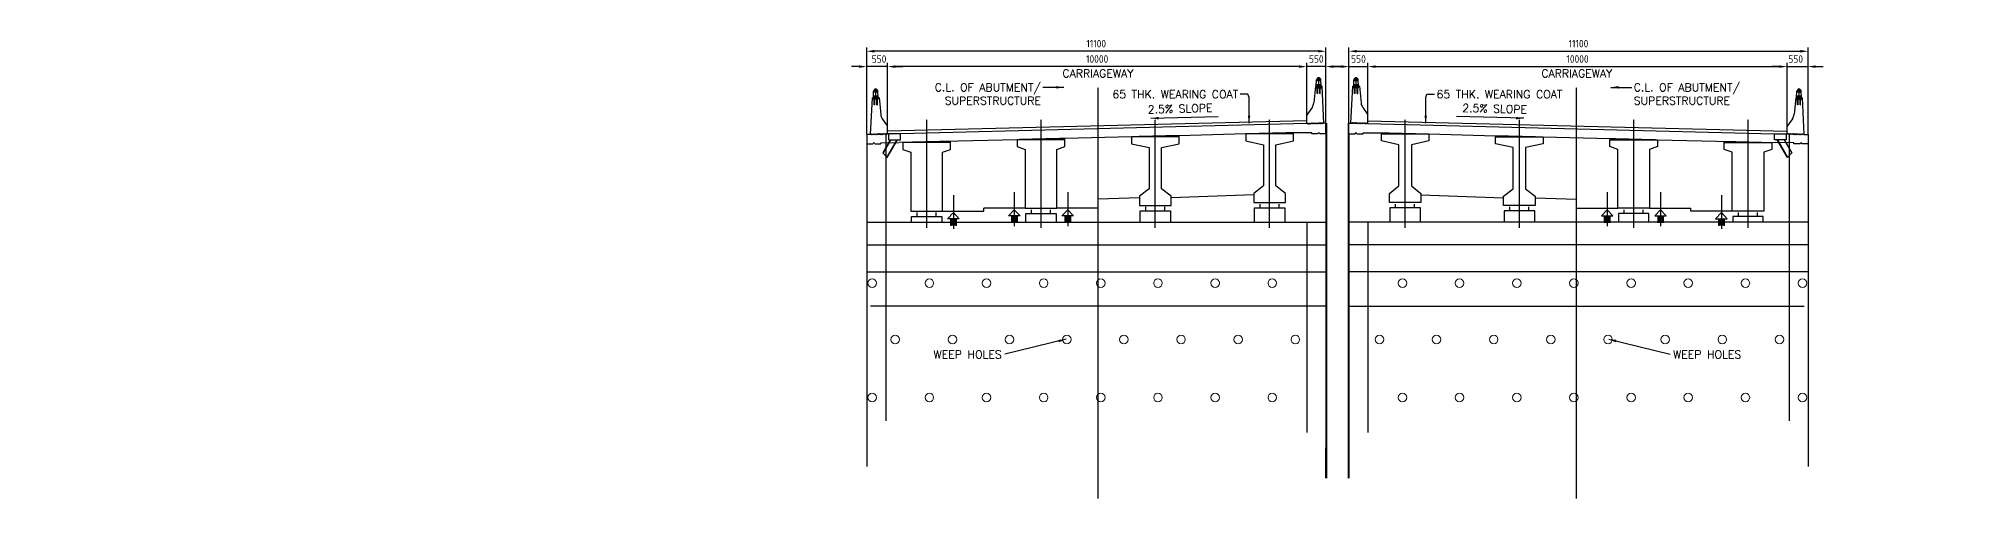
# Model space of a CAD drawing. Header units: millimetres. Extents: x 207528 to 778454, y -364692 to 101323.
# Drawn here: x 267880 to 318578, y -351173 to -338871 of the extents above; entities that cross this region are included whole.
import ezdxf

# ---------------------------------------------------------------- set-up
doc = ezdxf.new("R2010")
doc.units = ezdxf.units.MM
doc.linetypes.add('CENTER2', pattern=[28.575, 19.05, -3.175, 3.175, -3.175])
doc.linetypes.add('HIDDEN', pattern=[0.375, 0.25, -0.125])
for name, color, linetype in [('BOR', 5, 'Continuous'), ('Dim', 253, 'Continuous'), ('HID1', 150, 'HIDDEN')]:
    doc.layers.add(name, color=color, linetype=linetype)
for name, color, linetype, lineweight in [('CEN2', 181, 'CENTER2', 25), ('DWG', 7, 'Continuous', 30), ('STRUCTURAL', 7, 'Continuous', 0)]:
    doc.layers.add(name, color=color, linetype=linetype, lineweight=lineweight)
doc.styles.add('ISO75', font='isocp.shx', dxfattribs={"height": 150})
doc.styles.add('isocp 100', font='isocp.shx', dxfattribs={"height": 200})
doc.styles.add('S', font='romans.shx')
doc.dimstyles.new('ISO75', dxfattribs={"dimscale": 75, "dimtxt": 150, "dimasz": 2, "dimexe": 1, "dimexo": 1, "dimgap": 1, "dimtad": 1, "dimdec": 0, "dimdsep": 46, "dimtxsty": 'ISO75', "dimcen": 0.5, "dimclrd": 47, "dimclre": 47, "dimclrt": 1, "dimadec": 0, "dimazin": 0, "dimtfac": 1, "dimtdec": 0, "dimtmove": 0, "dimatfit": 3, "dimfxl": 1, "dimtolj": 1, "dimtzin": 0, "dimarcsym": 0})
doc.dimstyles.new('NH30A_100', dxfattribs={"dimscale": 100, "dimtxt": 2, "dimasz": 2, "dimexe": 1, "dimexo": 1, "dimgap": 1, "dimtad": 1, "dimdec": 0, "dimdsep": 46, "dimtxsty": 'isocp 100', "dimcen": 0.5, "dimclrd": 47, "dimclre": 47, "dimclrt": 1, "dimadec": 0, "dimazin": 0, "dimtfac": 1, "dimtdec": 0, "dimtmove": 0, "dimatfit": 3, "dimfxl": 1, "dimtolj": 1, "dimtzin": 0, "dimarcsym": 0})

# ---------------------------------------------------------------- blocks, each defined once
blk = doc.blocks.new('*D564')
at = {"layer": 'Defpoints', "color": 0, "transparency": 16777216}
for p in [(346561, -349537), (346551, -351173), (346561, -351173)]:
    blk.add_point(p, dxfattribs=at)
at = {"layer": 'Dim', "color": 47, "lineweight": -2, "transparency": 16777216}
for p, q in [((346401, -349537), (346251, -349537)), ((346551, -351098), (346551, -349462)), ((346551, -349537), (346561, -349537)), ((346561, -351098), (346561, -349462)), ((346711, -349537), (348166, -349537))]:
    blk.add_line(p, q, dxfattribs=at)
at = {"layer": 'Dim', "color": 47, "transparency": 16777216}
for points in [[(346401, -349512), (346401, -349562), (346551, -349537)], [(346711, -349512), (346711, -349562), (346561, -349537)]]:
    blk.add_solid(points, dxfattribs=at)
at = {"layer": 'Dim', "color": 1, "transparency": 16777216, "insert": (347514, -349380), "char_height": 150, "width": 159266.94, "attachment_point": 5, "style": 'ISO75'}
blk.add_mtext('\\A1;10 (EXP. GAP)', dxfattribs=at)
blk = doc.blocks.new('*D734')
at = {"layer": 'Defpoints', "color": 0, "transparency": 16777216}
for p in [(314319, -339203), (302269, -341241), (314319, -341366)]:
    blk.add_point(p, dxfattribs=at)
at = {"layer": 'Dim', "color": 47, "lineweight": -2, "transparency": 16777216}
for p, q in [((302269, -341141), (302269, -339103)), ((314319, -341266), (314319, -339103)), ((302469, -339203), (314119, -339203))]:
    blk.add_line(p, q, dxfattribs=at)
at = {"layer": 'Dim', "color": 47, "transparency": 16777216}
for points in [[(302469, -339169), (302469, -339236), (302269, -339203)], [(314119, -339169), (314119, -339236), (314319, -339203)]]:
    blk.add_solid(points, dxfattribs=at)
at = {"layer": 'Dim', "color": 1, "transparency": 16777216, "insert": (308294, -339003), "char_height": 200, "attachment_point": 5, "style": 'isocp 100'}
blk.add_mtext('\\A1;11100', dxfattribs=at)
blk = doc.blocks.new('*D735')
at = {"layer": 'Defpoints', "color": 0, "transparency": 16777216}
for p in [(302769, -339606), (302269, -341137), (302769, -341150)]:
    blk.add_point(p, dxfattribs=at)
at = {"layer": 'Dim', "color": 47, "lineweight": -2, "transparency": 16777216}
for p, q in [((302069, -339606), (301869, -339606)), ((302269, -341037), (302269, -339506)), ((302269, -339606), (302769, -339606)), ((302769, -341050), (302769, -339506)), ((302969, -339606), (303169, -339606))]:
    blk.add_line(p, q, dxfattribs=at)
at = {"layer": 'Dim', "color": 47, "transparency": 16777216}
for points in [[(302069, -339572), (302069, -339639), (302269, -339606)], [(302969, -339572), (302969, -339639), (302769, -339606)]]:
    blk.add_solid(points, dxfattribs=at)
at = {"layer": 'Dim', "color": 1, "transparency": 16777216, "insert": (302519, -339406), "char_height": 200, "attachment_point": 5, "style": 'isocp 100'}
blk.add_mtext('\\A1;550', dxfattribs=at)
blk = doc.blocks.new('*D736')
at = {"layer": 'Defpoints', "color": 0, "transparency": 16777216}
for p in [(313769, -339606), (302769, -341150), (313769, -341425)]:
    blk.add_point(p, dxfattribs=at)
at = {"layer": 'Dim', "color": 47, "lineweight": -2, "transparency": 16777216}
for p, q in [((302769, -341050), (302769, -339506)), ((302969, -339606), (313569, -339606)), ((313769, -341325), (313769, -339506))]:
    blk.add_line(p, q, dxfattribs=at)
at = {"layer": 'Dim', "color": 47, "transparency": 16777216}
for points in [[(302969, -339572), (302969, -339639), (302769, -339606)], [(313569, -339572), (313569, -339639), (313769, -339606)]]:
    blk.add_solid(points, dxfattribs=at)
at = {"layer": 'Dim', "color": 1, "transparency": 16777216, "insert": (308269, -339406), "char_height": 200, "attachment_point": 5, "style": 'isocp 100'}
blk.add_mtext('\\A1;10000', dxfattribs=at)
blk = doc.blocks.new('*D737')
at = {"layer": 'Defpoints', "color": 0, "transparency": 16777216}
for p in [(314319, -339606), (313769, -341425), (314319, -341477)]:
    blk.add_point(p, dxfattribs=at)
at = {"layer": 'Dim', "color": 47, "lineweight": -2, "transparency": 16777216}
for p, q in [((313569, -339606), (313369, -339606)), ((313769, -341325), (313769, -339506)), ((313769, -339606), (314319, -339606)), ((314319, -341377), (314319, -339506)), ((314519, -339606), (314719, -339606))]:
    blk.add_line(p, q, dxfattribs=at)
at = {"layer": 'Dim', "color": 47, "transparency": 16777216}
for points in [[(313569, -339572), (313569, -339639), (313769, -339606)], [(314519, -339572), (314519, -339639), (314319, -339606)]]:
    blk.add_solid(points, dxfattribs=at)
at = {"layer": 'Dim', "color": 1, "transparency": 16777216, "insert": (313994, -339406), "char_height": 200, "attachment_point": 5, "style": 'isocp 100'}
blk.add_mtext('\\A1;550', dxfattribs=at)
blk = doc.blocks.new('*D738')
at = {"layer": 'Defpoints', "color": 0, "transparency": 16777216}
for p in [(289612, -339203), (289612, -341366), (301662, -341241)]:
    blk.add_point(p, dxfattribs=at)
at = {"layer": 'Dim', "color": 47, "lineweight": -2, "transparency": 16777216}
for p, q in [((289612, -341266), (289612, -339103)), ((301662, -341141), (301662, -339103)), ((301462, -339203), (289812, -339203))]:
    blk.add_line(p, q, dxfattribs=at)
at = {"layer": 'Dim', "color": 47, "transparency": 16777216}
for points in [[(289812, -339169), (289812, -339236), (289612, -339203)], [(301462, -339169), (301462, -339236), (301662, -339203)]]:
    blk.add_solid(points, dxfattribs=at)
at = {"layer": 'Dim', "color": 1, "transparency": 16777216, "insert": (295637, -339003), "char_height": 200, "attachment_point": 5, "style": 'isocp 100'}
blk.add_mtext('\\A1;11100', dxfattribs=at)
blk = doc.blocks.new('*D739')
at = {"layer": 'Defpoints', "color": 0, "transparency": 16777216}
for p in [(301162, -339606), (301162, -341150), (301662, -341137)]:
    blk.add_point(p, dxfattribs=at)
at = {"layer": 'Dim', "color": 47, "lineweight": -2, "transparency": 16777216}
for p, q in [((300962, -339606), (300762, -339606)), ((301162, -341050), (301162, -339506)), ((301662, -339606), (301162, -339606)), ((301662, -341037), (301662, -339506)), ((301862, -339606), (302062, -339606))]:
    blk.add_line(p, q, dxfattribs=at)
at = {"layer": 'Dim', "color": 47, "transparency": 16777216}
for points in [[(300962, -339572), (300962, -339639), (301162, -339606)], [(301862, -339572), (301862, -339639), (301662, -339606)]]:
    blk.add_solid(points, dxfattribs=at)
at = {"layer": 'Dim', "color": 1, "transparency": 16777216, "insert": (301412, -339406), "char_height": 200, "attachment_point": 5, "style": 'isocp 100'}
blk.add_mtext('\\A1;550', dxfattribs=at)
blk = doc.blocks.new('*D740')
at = {"layer": 'Defpoints', "color": 0, "transparency": 16777216}
for p in [(290162, -339606), (301162, -341150), (290162, -341425)]:
    blk.add_point(p, dxfattribs=at)
at = {"layer": 'Dim', "color": 47, "lineweight": -2, "transparency": 16777216}
for p, q in [((290162, -341325), (290162, -339506)), ((300962, -339606), (290362, -339606)), ((301162, -341050), (301162, -339506))]:
    blk.add_line(p, q, dxfattribs=at)
at = {"layer": 'Dim', "color": 47, "transparency": 16777216}
for points in [[(290362, -339572), (290362, -339639), (290162, -339606)], [(300962, -339572), (300962, -339639), (301162, -339606)]]:
    blk.add_solid(points, dxfattribs=at)
at = {"layer": 'Dim', "color": 1, "transparency": 16777216, "insert": (295662, -339406), "char_height": 200, "attachment_point": 5, "style": 'isocp 100'}
blk.add_mtext('\\A1;10000', dxfattribs=at)
blk = doc.blocks.new('*D741')
at = {"layer": 'Defpoints', "color": 0, "transparency": 16777216}
for p in [(289612, -339606), (289612, -341477), (290162, -341425)]:
    blk.add_point(p, dxfattribs=at)
at = {"layer": 'Dim', "color": 47, "lineweight": -2, "transparency": 16777216}
for p, q in [((289412, -339606), (289212, -339606)), ((289612, -341377), (289612, -339506)), ((290162, -339606), (289612, -339606)), ((290162, -341325), (290162, -339506)), ((290362, -339606), (290562, -339606))]:
    blk.add_line(p, q, dxfattribs=at)
at = {"layer": 'Dim', "color": 47, "transparency": 16777216}
for points in [[(289412, -339572), (289412, -339639), (289612, -339606)], [(290362, -339572), (290362, -339639), (290162, -339606)]]:
    blk.add_solid(points, dxfattribs=at)
at = {"layer": 'Dim', "color": 1, "transparency": 16777216, "insert": (289937, -339406), "char_height": 200, "attachment_point": 5, "style": 'isocp 100'}
blk.add_mtext('\\A1;550', dxfattribs=at)

msp = doc.modelspace()

# ---------------------------------------------------------------- linework, layer by layer
at = {"layer": 'BOR', "color": 7}
for p, q in [((301387.3, -340122.3), (301343.6, -340559.2)), ((301387.4, -340122.3), (301562.4, -340122.3)), ((301387.4, -340122.3), (301562.4, -340122.3)), ((301412.4, -340122.3), (301417.4, -339953.1)), ((301412.4, -340162.3), (301412.4, -340122.3)), ((301412.4, -340142.3), (301537.4, -340142.3)), ((301412.4, -340162.3), (301537.4, -340162.3)), ((301422.5, -340122.3), (301422.5, -340117.3)), ((301458.5, -340117.3), (301422.5, -340117.3)), ((301427.5, -340117.3), (301427.5, -340112.3)), ((301453.5, -340112.3), (301427.5, -340112.3)), ((301432.5, -340112.3), (301432.5, -340088.5)), ((301432.5, -340088.5), (301448.5, -340088.5)), ((301432.5, -340312.3), (301432.5, -340122.3)), ((301448.5, -340112.3), (301448.5, -340088.5)), ((301448.5, -340312.3), (301448.5, -340122.3)), ((301453.5, -340117.3), (301453.5, -340112.3)), ((301458.5, -340122.3), (301458.5, -340117.3)), ((301491.3, -340117.3), (301527.3, -340117.3)), ((301491.3, -340122.3), (301491.3, -340117.3)), ((301496.3, -340112.3), (301522.3, -340112.3)), ((301496.3, -340117.3), (301496.3, -340112.3)), ((301517.3, -340088.5), (301501.3, -340088.5)), ((301501.3, -340112.3), (301501.3, -340088.5)), ((301501.3, -340312.3), (301501.3, -340122.3)), ((301517.3, -340112.3), (301517.3, -340088.5)), ((301517.3, -340312.3), (301517.3, -340122.3)), ((301522.3, -340117.3), (301522.3, -340112.3)), ((301527.3, -340122.3), (301527.3, -340117.3)), ((301537.4, -340122.3), (301532.4, -339953.1)), ((301537.4, -340162.3), (301537.4, -340122.3)), ((301612.5, -341088.5), (301562.4, -340122.3)), ((302318.8, -341088.5), (302368.8, -340122.3)), ((302543.8, -340122.3), (302368.8, -340122.3)), ((302543.8, -340122.3), (302368.8, -340122.3)), ((302393.8, -340122.3), (302398.9, -339953.1)), ((302393.8, -340162.3), (302393.8, -340122.3)), ((302518.8, -340142.3), (302393.8, -340142.3)), ((302518.8, -340162.3), (302393.8, -340162.3)), ((302440, -340117.3), (302404, -340117.3)), ((302404, -340122.3), (302404, -340117.3)), ((302435, -340112.3), (302409, -340112.3)), ((302409, -340117.3), (302409, -340112.3)), ((302414, -340088.5), (302430, -340088.5)), ((302414, -340112.3), (302414, -340088.5)), ((302414, -340312.3), (302414, -340122.3)), ((302430, -340112.3), (302430, -340088.5)), ((302430, -340312.3), (302430, -340122.3)), ((302435, -340117.3), (302435, -340112.3)), ((302440, -340122.3), (302440, -340117.3)), ((302472.7, -340122.3), (302472.7, -340117.3)), ((302472.7, -340117.3), (302508.7, -340117.3)), ((302477.7, -340117.3), (302477.7, -340112.3)), ((302477.7, -340112.3), (302503.7, -340112.3)), ((302482.7, -340112.3), (302482.7, -340088.5)), ((302498.7, -340088.5), (302482.7, -340088.5)), ((302482.7, -340312.3), (302482.7, -340122.3)), ((302498.7, -340112.3), (302498.7, -340088.5)), ((302498.7, -340312.3), (302498.7, -340122.3)), ((302503.7, -340117.3), (302503.7, -340112.3)), ((302508.7, -340122.3), (302508.7, -340117.3)), ((302518.8, -340122.3), (302513.8, -339953.1)), ((302518.8, -340162.3), (302518.8, -340122.3)), ((302543.9, -340122.3), (302587.6, -340559.2)), ((289712.4, -341386), (289762.4, -340421)), ((289937.4, -340421), (289762.4, -340421)), ((289937.4, -340421), (289762.4, -340421)), ((289787.4, -340421), (289792.4, -340251.8)), ((289787.4, -340461), (289787.4, -340421)), ((289912.4, -340441), (289787.4, -340441)), ((289912.4, -340461), (289787.4, -340461)), ((289833.5, -340416), (289797.5, -340416)), ((289797.5, -340421), (289797.5, -340416)), ((289828.5, -340411), (289802.5, -340411)), ((289802.5, -340416), (289802.5, -340411)), ((289807.5, -340387.2), (289823.5, -340387.2)), ((289807.5, -340411), (289807.5, -340387.2)), ((289807.5, -340611), (289807.5, -340421)), ((289823.5, -340411), (289823.5, -340387.2)), ((289823.5, -340611), (289823.5, -340421)), ((289828.5, -340416), (289828.5, -340411)), ((289833.5, -340421), (289833.5, -340416)), ((289866.3, -340421), (289866.3, -340416)), ((289866.3, -340416), (289902.3, -340416)), ((289871.3, -340416), (289871.3, -340411)), ((289871.3, -340411), (289897.3, -340411)), ((289876.3, -340411), (289876.3, -340387.2)), ((289892.3, -340387.2), (289876.3, -340387.2)), ((289876.3, -340611), (289876.3, -340421)), ((289892.3, -340411), (289892.3, -340387.2)), ((289892.3, -340611), (289892.3, -340421)), ((289897.3, -340416), (289897.3, -340411)), ((289902.3, -340421), (289902.3, -340416)), ((289912.4, -340421), (289907.4, -340251.8)), ((289912.4, -340461), (289912.4, -340421)), ((289937.5, -340421), (289981.2, -340858)), ((301301.8, -340674.7), (301166.7, -340873.8)), ((302629.5, -340674.7), (302764.5, -340873.8)), ((313993.8, -340421), (313950.1, -340858)), ((313993.8, -340421), (314168.8, -340421)), ((313993.8, -340421), (314168.8, -340421)), ((314018.8, -340421), (314023.9, -340251.8)), ((314018.8, -340461), (314018.8, -340421)), ((314018.8, -340441), (314143.8, -340441)), ((314018.8, -340461), (314143.8, -340461)), ((314029, -340421), (314029, -340416)), ((314065, -340416), (314029, -340416)), ((314034, -340416), (314034, -340411)), ((314060, -340411), (314034, -340411)), ((314039, -340411), (314039, -340387.2)), ((314039, -340387.2), (314055, -340387.2)), ((314039, -340611), (314039, -340421)), ((314055, -340411), (314055, -340387.2)), ((314055, -340611), (314055, -340421)), ((314060, -340416), (314060, -340411)), ((314065, -340421), (314065, -340416)), ((314097.7, -340416), (314133.7, -340416)), ((314097.7, -340421), (314097.7, -340416)), ((314102.7, -340411), (314128.7, -340411)), ((314102.7, -340416), (314102.7, -340411)), ((314123.7, -340387.2), (314107.7, -340387.2)), ((314107.7, -340411), (314107.7, -340387.2)), ((314107.7, -340611), (314107.7, -340421)), ((314123.7, -340411), (314123.7, -340387.2)), ((314123.7, -340611), (314123.7, -340421)), ((314128.7, -340416), (314128.7, -340411)), ((314133.7, -340421), (314133.7, -340416)), ((314143.8, -340421), (314138.8, -340251.8)), ((314143.8, -340461), (314143.8, -340421)), ((314218.8, -341386), (314168.8, -340421)), ((290023, -340973.5), (290158.1, -341172.6)), ((290162.4, -341374.8), (290162.4, -341186.6)), ((301162.4, -341099.8), (301162.4, -340887.8)), ((301662.4, -341371.6), (301662.4, -341137.3)), ((302268.8, -341371.6), (302268.8, -341137.3)), ((302768.8, -341099.8), (302768.8, -340887.8)), ((313768.8, -341374.8), (313768.8, -341186.6)), ((313908.2, -340973.5), (313773.2, -341172.6)), ((289612.4, -341629.1), (289772.4, -341629.1)), ((289822.4, -341629.1), (289982.4, -341629.1)), ((289982.4, -341629.1), (289982.4, -341604.1)), ((301292.4, -341371.6), (301292.4, -341346.6)), ((301452.4, -341371.6), (301292.4, -341371.6)), ((301662.4, -341371.6), (301502.4, -341371.6)), ((302268.8, -341371.6), (302428.8, -341371.6)), ((302478.8, -341371.6), (302638.8, -341371.6)), ((302638.8, -341371.6), (302638.8, -341346.6)), ((313948.8, -341629.1), (313948.8, -341604.1)), ((314108.8, -341629.1), (313948.8, -341629.1)), ((314318.8, -341629.1), (314158.8, -341629.1))]:
    msp.add_line(p, q, dxfattribs=at)
for centre in [(301474.9, -339954.8), (302456.3, -339954.8), (289849.9, -340253.5), (314081.3, -340253.5)]:
    msp.add_circle(centre, 32.5, dxfattribs=at)
for centre, radius, start, end in [((301474.9, -339954.8), 57.5, 1.70115, 178.29885), ((302456.3, -339954.8), 57.5, 1.70115, 178.29885), ((289849.9, -340253.5), 57.5, 1.70115, 178.29885), ((301094.9, -340534.4), 250, 325.84871, 354.28941), ((302836.4, -340534.4), 250, 185.71059, 214.15129), ((314081.3, -340253.5), 57.5, 1.70115, 178.29885), ((290229.9, -340833.1), 250, 185.71059, 214.15129), ((290137.4, -341186.6), 25, 0, 34.15129), ((301187.4, -340887.8), 25, 145.84871, 180), ((302743.8, -340887.8), 25, 0, 34.15129), ((313793.8, -341186.6), 25, 145.84871, 180), ((313701.3, -340833.1), 250, 325.84871, 354.28941), ((289797.4, -341629.1), 25, 0, 180), ((301477.4, -341371.6), 25, 0, 180), ((302453.8, -341371.6), 25, 0, 180), ((314133.8, -341629.1), 25, 0, 180)]:
    msp.add_arc(centre, radius, start, end, dxfattribs=at)
at = {"layer": 'CEN2', "ltscale": 0.5}
for p, q in [((295687.4, -350944.3), (295687.4, -340149.7)), ((308243.8, -350944.3), (308243.8, -340149.7)), ((291187.4, -343837.3), (291187.4, -340995.7)), ((294187.4, -343837.3), (294187.4, -340995.7)), ((297187.4, -343837.3), (297187.4, -340995.7)), ((300187.4, -343837.3), (300187.4, -340995.7)), ((303743.8, -343837.3), (303743.8, -340995.7)), ((306743.8, -343837.3), (306743.8, -340995.7)), ((309743.8, -343837.3), (309743.8, -340995.7)), ((312743.8, -343837.3), (312743.8, -340995.7)), ((291887.4, -342975.8), (291887.4, -343637.3)), ((291887.4, -343137.3), (291887.4, -343864.2)), ((293487.4, -342900.8), (293487.4, -343562.3)), ((293487.4, -343062.3), (293487.4, -343789.2)), ((294887.4, -342900.8), (294887.4, -343562.3)), ((294887.4, -343062.3), (294887.4, -343789.2)), ((309043.8, -342900.8), (309043.8, -343562.3)), ((309043.8, -343062.3), (309043.8, -343789.2)), ((310443.8, -342900.8), (310443.8, -343562.3)), ((310443.8, -343062.3), (310443.8, -343789.2)), ((312043.8, -342975.8), (312043.8, -343637.3)), ((312043.8, -343137.3), (312043.8, -343864.2))]:
    msp.add_line(p, q, dxfattribs=at)
at = {"layer": 'Dim'}
for p, q in [((301440.5, -340171.7), (301440.5, -340065.1)), ((301474.9, -340171.7), (301474.9, -339888.5)), ((301474.9, -339987.3), (301474.9, -339922.3)), ((301509.3, -340171.7), (301509.3, -340065.1)), ((302422, -340171.7), (302422, -340065.1)), ((302456.3, -340171.7), (302456.3, -339888.5)), ((302456.3, -339987.3), (302456.3, -339922.3)), ((302490.7, -340171.7), (302490.7, -340065.1)), ((289823.5, -340611), (289807.5, -340611)), ((289815.5, -340470.5), (289815.5, -340363.9)), ((289849.9, -340470.5), (289849.9, -340187.2)), ((289849.9, -340286), (289849.9, -340221)), ((289876.3, -340611), (289892.3, -340611)), ((289884.3, -340470.5), (289884.3, -340363.9)), ((301448.5, -340312.3), (301432.5, -340312.3)), ((301501.3, -340312.3), (301517.3, -340312.3)), ((302430, -340312.3), (302414, -340312.3)), ((302482.7, -340312.3), (302498.7, -340312.3)), ((314055, -340611), (314039, -340611)), ((314047, -340470.5), (314047, -340363.9)), ((314081.3, -340470.5), (314081.3, -340187.2)), ((314081.3, -340286), (314081.3, -340221)), ((314107.7, -340611), (314123.7, -340611)), ((314115.7, -340470.5), (314115.7, -340363.9)), ((289712.4, -341386), (289727, -341369.4)), ((289727, -341369.4), (289742.7, -341399)), ((289742.7, -341399), (289757, -341368.7)), ((289757, -341368.7), (289772.7, -341398.3)), ((289772.7, -341398.3), (289787, -341367.9)), ((289802.7, -341397.5), (289787, -341367.9)), ((289817, -341367.2), (289802.7, -341397.5)), ((289832.7, -341396.8), (289817, -341367.2)), ((289847, -341366.4), (289832.7, -341396.8)), ((289847, -341366.4), (289862.7, -341396)), ((289862.7, -341396), (289876.9, -341365.7)), ((289876.9, -341365.7), (289892.7, -341395.3)), ((289892.7, -341395.3), (289906.9, -341364.9)), ((289922.7, -341394.5), (289906.9, -341364.9)), ((289936.9, -341364.2), (289922.7, -341394.5)), ((289952.7, -341393.8), (289936.9, -341364.2)), ((289966.9, -341363.4), (289952.7, -341393.8)), ((289966.9, -341363.4), (289982.7, -341393)), ((289982.7, -341393), (289996.9, -341362.7)), ((289996.9, -341362.7), (290012.7, -341392.3)), ((290012.7, -341392.3), (290026.9, -341361.9)), ((290042.6, -341391.5), (290026.9, -341361.9)), ((290056.9, -341361.2), (290042.6, -341391.5)), ((290072.6, -341390.8), (290056.9, -341361.2)), ((290086.9, -341360.4), (290072.6, -341390.8)), ((290086.9, -341360.4), (290102.6, -341390)), ((290116.9, -341359.7), (290102.6, -341390)), ((290116.9, -341359.7), (290132.6, -341389.3)), ((290132.6, -341389.3), (290146.9, -341358.9)), ((290146.9, -341358.9), (290162.4, -341373.5)), ((313784.4, -341358.9), (313768.8, -341373.5)), ((313798.6, -341389.3), (313784.4, -341358.9)), ((313814.4, -341359.7), (313798.6, -341389.3)), ((313814.4, -341359.7), (313828.6, -341390)), ((313844.4, -341360.4), (313828.6, -341390)), ((313844.4, -341360.4), (313858.6, -341390.8)), ((313858.6, -341390.8), (313874.4, -341361.2)), ((313874.4, -341361.2), (313888.6, -341391.5)), ((313888.6, -341391.5), (313904.4, -341361.9)), ((313918.6, -341392.3), (313904.4, -341361.9)), ((313934.3, -341362.7), (313918.6, -341392.3)), ((313948.6, -341393), (313934.3, -341362.7)), ((313964.3, -341363.4), (313948.6, -341393)), ((313964.3, -341363.4), (313978.6, -341393.8)), ((313978.6, -341393.8), (313994.3, -341364.2)), ((313994.3, -341364.2), (314008.6, -341394.5)), ((314008.6, -341394.5), (314024.3, -341364.9)), ((314038.6, -341395.3), (314024.3, -341364.9)), ((314054.3, -341365.7), (314038.6, -341395.3)), ((314068.6, -341396), (314054.3, -341365.7)), ((314084.3, -341366.4), (314068.6, -341396)), ((314084.3, -341366.4), (314098.5, -341396.8)), ((314098.5, -341396.8), (314114.3, -341367.2)), ((314114.3, -341367.2), (314128.5, -341397.5)), ((314128.5, -341397.5), (314144.3, -341367.9)), ((314158.5, -341398.3), (314144.3, -341367.9)), ((314174.3, -341368.7), (314158.5, -341398.3)), ((314188.5, -341399), (314174.3, -341368.7)), ((314204.3, -341369.4), (314188.5, -341399)), ((314218.8, -341386), (314204.3, -341369.4)), ((291737.4, -343601.1), (291887.4, -343437.3)), ((292037.4, -343601.1), (291737.4, -343601.1)), ((291815.4, -343601.1), (291815.4, -343782.2)), ((291887.4, -343437.3), (292037.4, -343601.1)), ((291959.4, -343601.1), (291959.4, -343782.2)), ((293337.4, -343526.1), (293487.4, -343362.3)), ((293637.4, -343526.1), (293337.4, -343526.1)), ((293415.4, -343526.1), (293415.4, -343707.2)), ((293487.4, -343362.3), (293637.4, -343526.1)), ((293559.4, -343526.1), (293559.4, -343707.2)), ((294737.4, -343526.1), (294887.4, -343362.3)), ((295037.4, -343526.1), (294737.4, -343526.1)), ((294815.4, -343526.1), (294815.4, -343707.2)), ((294887.4, -343362.3), (295037.4, -343526.1)), ((294959.4, -343526.1), (294959.4, -343707.2)), ((309043.8, -343362.3), (308893.8, -343526.1)), ((308893.8, -343526.1), (309193.8, -343526.1)), ((308971.8, -343526.1), (308971.8, -343707.2)), ((309193.8, -343526.1), (309043.8, -343362.3)), ((309115.8, -343526.1), (309115.8, -343707.2)), ((310443.8, -343362.3), (310293.8, -343526.1)), ((310293.8, -343526.1), (310593.8, -343526.1)), ((310371.8, -343526.1), (310371.8, -343707.2)), ((310593.8, -343526.1), (310443.8, -343362.3)), ((310515.8, -343526.1), (310515.8, -343707.2)), ((312043.8, -343437.3), (311893.8, -343601.1)), ((311893.8, -343601.1), (312193.8, -343601.1)), ((311971.8, -343601.1), (311971.8, -343782.2)), ((312193.8, -343601.1), (312043.8, -343437.3)), ((312115.8, -343601.1), (312115.8, -343782.2)), ((301662.4, -345891), (289712.4, -345891)), ((302268.8, -345891), (314218.8, -345891))]:
    msp.add_line(p, q, dxfattribs=at)
for points in [[(301162.4, -341099.8), (301177.1, -341084.4), (301192.9, -341113.9), (301207.1, -341083.5), (301222.9, -341113.1), (301237.1, -341082.7), (301252.9, -341112.3), (301267.1, -341081.9), (301282.9, -341111.4), (301297.1, -341081), (301312.9, -341110.6), (301327.1, -341080.2), (301342.9, -341109.8), (301357, -341079.4), (301372.9, -341108.9), (301387, -341078.5), (301402.9, -341108.1), (301417, -341077.7), (301432.9, -341107.3), (301447, -341076.9), (301462.8, -341106.4), (301477, -341076), (301492.8, -341105.6), (301507, -341075.2), (301522.8, -341104.8), (301537, -341074.4), (301552.8, -341103.9), (301567, -341073.5), (301582.8, -341103.1), (301597, -341072.7), (301612.4, -341088.5)], [(302768.9, -341099.8), (302754.1, -341084.4), (302738.3, -341113.9), (302724.1, -341083.5), (302708.3, -341113.1), (302694.2, -341082.7), (302678.3, -341112.3), (302664.2, -341081.9), (302648.3, -341111.4), (302634.2, -341081), (302618.4, -341110.6), (302604.2, -341080.2), (302588.4, -341109.8), (302574.2, -341079.4), (302558.4, -341108.9), (302544.2, -341078.5), (302528.4, -341108.1), (302514.2, -341077.7), (302498.4, -341107.3), (302484.2, -341076.9), (302468.4, -341106.4), (302454.2, -341076), (302438.4, -341105.6), (302424.3, -341075.2), (302408.4, -341104.8), (302394.3, -341074.4), (302378.4, -341103.9), (302364.3, -341073.5), (302348.5, -341103.1), (302334.3, -341072.7), (302318.8, -341088.5)]]:
    msp.add_lwpolyline(points, dxfattribs=at)
for points in [[(291737.4, -343601.1), (292037.4, -343601.1), (291887.4, -343399.2), (291737.4, -343601.1)], [(291815.4, -343601.1), (291959.4, -343601.1), (291815.4, -343782.2), (291959.4, -343782.2)], [(293337.4, -343526.1), (293637.4, -343526.1), (293487.4, -343324.2), (293337.4, -343526.1)], [(293415.4, -343526.1), (293559.4, -343526.1), (293415.4, -343707.2), (293559.4, -343707.2)], [(294737.4, -343526.1), (295037.4, -343526.1), (294887.4, -343324.2), (294737.4, -343526.1)], [(294815.4, -343526.1), (294959.4, -343526.1), (294815.4, -343707.2), (294959.4, -343707.2)], [(309193.8, -343526.1), (308893.8, -343526.1), (309043.8, -343324.2), (309193.8, -343526.1)], [(309115.8, -343526.1), (308971.8, -343526.1), (309115.8, -343707.2), (308971.8, -343707.2)], [(310593.8, -343526.1), (310293.8, -343526.1), (310443.8, -343324.2), (310593.8, -343526.1)], [(310515.8, -343526.1), (310371.8, -343526.1), (310515.8, -343707.2), (310371.8, -343707.2)], [(312193.8, -343601.1), (311893.8, -343601.1), (312043.8, -343399.2), (312193.8, -343601.1)], [(312115.8, -343601.1), (311971.8, -343601.1), (312115.8, -343782.2), (311971.8, -343782.2)]]:
    msp.add_solid(points, dxfattribs=at)
at = {"layer": 'DWG'}
for p, q in [((301162.4, -341024.8), (290162.4, -341299.8)), ((301162.4, -341099.8), (290162.4, -341374.8)), ((301662.4, -341087.3), (301612.5, -341088.5)), ((301682.4, -341087.3), (301682.4, -350410.3)), ((302248.8, -341087.3), (302248.8, -350410.3)), ((302268.8, -341087.3), (302318.8, -341088.5)), ((302768.8, -341024.8), (313768.8, -341299.8)), ((302768.8, -341099.8), (313768.8, -341374.8)), ((289612.4, -341386), (289612.4, -350099.5)), ((289712.4, -341386), (289612.4, -341386)), ((289982.4, -341604.1), (290463.4, -341600.5)), ((290112.4, -341386), (290112.4, -343376.5)), ((293560.5, -341524.3), (290463.4, -341600.5)), ((291810.5, -341599.3), (291810.5, -341568)), ((296560.5, -341449.3), (294810.5, -341493)), ((294810.5, -341524.3), (294810.5, -341493)), ((299561.4, -341374.2), (297811.4, -341418)), ((297811.4, -341449.2), (297811.4, -341418)), ((301292.4, -341346.6), (300811.4, -341343)), ((300811.4, -341374.2), (300811.4, -341343)), ((301662.4, -341371.6), (301662.4, -350410.3)), ((302268.8, -341371.6), (302268.8, -350410.3)), ((302638.8, -341346.6), (303119.8, -341343)), ((303119.8, -341374.2), (303119.8, -341343)), ((304369.8, -341374.2), (306119.8, -341418)), ((306119.8, -341449.2), (306119.8, -341418)), ((307370.8, -341449.3), (309120.8, -341493)), ((309120.8, -341524.3), (309120.8, -341493)), ((310370.8, -341524.3), (313467.9, -341600.5)), ((312120.8, -341599.3), (312120.8, -341568)), ((313948.8, -341604.1), (313467.9, -341600.5)), ((313818.8, -341386), (313818.8, -343376.5)), ((314218.8, -341386), (314318.8, -341386)), ((314318.8, -341386), (314318.8, -350099.5)), ((296772.4, -343047.3), (295687.4, -343084.8)), ((299772.4, -342972.3), (297602.4, -343047.3)), ((299937.4, -343312.3), (299937.4, -343212.3)), ((300437.4, -343312.3), (300437.4, -343212.3)), ((303493.8, -343312.3), (303493.8, -343212.3)), ((303993.8, -343312.3), (303993.8, -343212.3)), ((304158.8, -342972.3), (306328.8, -343047.3)), ((307158.8, -343047.3), (308243.8, -343084.8)), ((290937.4, -343537.3), (290937.4, -343437.3)), ((291437.4, -343537.3), (291437.4, -343437.3)), ((291602.4, -343399.2), (292687.4, -343399.2)), ((293772.4, -343324.2), (292687.4, -343324.2)), ((292687.4, -343399.2), (292687.4, -343324.2)), ((293937.4, -343462.3), (293937.4, -343362.3)), ((294437.4, -343462.3), (294437.4, -343362.3)), ((295687.4, -343324.2), (294602.4, -343324.2)), ((296937.4, -343387.3), (296937.4, -343287.3)), ((297437.4, -343387.3), (297437.4, -343287.3)), ((306493.8, -343387.3), (306493.8, -343287.3)), ((306993.8, -343387.3), (306993.8, -343287.3)), ((308243.8, -343324.2), (309328.8, -343324.2)), ((309493.8, -343462.3), (309493.8, -343362.3)), ((309993.8, -343462.3), (309993.8, -343362.3)), ((310158.8, -343324.2), (311243.8, -343324.2)), ((311243.8, -343399.2), (311243.8, -343324.2)), ((312328.8, -343399.2), (311243.8, -343399.2)), ((312493.8, -343537.3), (312493.8, -343437.3)), ((312993.8, -343537.3), (312993.8, -343437.3)), ((301662.4, -350410.3), (301662.4, -349610.3)), ((302268.8, -350410.3), (302268.8, -349610.3))]:
    msp.add_line(p, q, dxfattribs=at)
for points in [[(290231.6, -341527.9), (290034.6, -341869.1), (290151.6, -341994.4), (290420.9, -341527.9)], [(290243.1, -341527.9), (290041.7, -341876.8)], [(290144.4, -341986.8), (290409.4, -341527.9)], [(313699.7, -341527.9), (313896.7, -341869.1), (313779.7, -341994.4), (313510.3, -341527.9)], [(313786.8, -341986.8), (313521.9, -341527.9)], [(313688.2, -341527.9), (313889.6, -341876.8)], [(289612.4, -343687.3), (301662.4, -343687.3)], [(290787.4, -343687.3), (290787.4, -343537.3), (291587.4, -343537.3), (291587.4, -343687.3)], [(293787.4, -343687.3), (293787.4, -343462.3), (294587.4, -343462.3), (294587.4, -343687.3)], [(296787.4, -343687.3), (296787.4, -343387.3), (297587.4, -343387.3), (297587.4, -343687.3)], [(299787.4, -343687.3), (299787.4, -343312.3), (300587.4, -343312.3), (300587.4, -343687.3)], [(314318.8, -343687.3), (302268.8, -343687.3)], [(304143.8, -343687.3), (304143.8, -343312.3), (303343.8, -343312.3), (303343.8, -343687.3)], [(307143.8, -343687.3), (307143.8, -343387.3), (306343.8, -343387.3), (306343.8, -343687.3)], [(310143.8, -343687.3), (310143.8, -343462.3), (309343.8, -343462.3), (309343.8, -343687.3)], [(313143.8, -343687.3), (313143.8, -343537.3), (312343.8, -343537.3), (312343.8, -343687.3)], [(289612.4, -344287.3), (301662.4, -344287.3)], [(314318.8, -344287.3), (302268.8, -344287.3)], [(289612.4, -344987.3), (301662.4, -344987.3)], [(314318.8, -344987.3), (302268.8, -344987.3)]]:
    msp.add_lwpolyline(points, dxfattribs=at)
for points in [[(290495.6, -341366.5), (290185.6, -341374.2), (290185.6, -341527.9), (290495.6, -341527.9)], [(291811.4, -341599.2), (290561.4, -341599.2), (290561.4, -341779.2), (290771.4, -341854.2), (290771.4, -343399.2), (291601.4, -343399.2), (291601.4, -341854.2), (291811.4, -341779.2)], [(294811.4, -341524.2), (293561.4, -341524.2), (293561.4, -341704.2), (293771.4, -341779.2), (293771.4, -343324.2), (294601.4, -343324.2), (294601.4, -341779.2), (294811.4, -341704.2)], [(297811.4, -341629.2), (297811.4, -341449.2), (296561.4, -341449.2), (296561.4, -341629.2), (297023.9, -341729.2), (297023.9, -342809.2), (296771.4, -343009.2), (296771.4, -343249.2), (297601.4, -343249.2), (297601.4, -343009.2), (297348.9, -342809.2), (297348.9, -341729.2)], [(300811.4, -341554.2), (300811.4, -341374.2), (299561.4, -341374.2), (299561.4, -341554.2), (300023.9, -341654.2), (300023.9, -342734.2), (299771.4, -342934.2), (299771.4, -343174.2), (300601.4, -343174.2), (300601.4, -342934.2), (300348.9, -342734.2), (300348.9, -341654.2)], [(303119.8, -341554.2), (303119.8, -341374.2), (304369.8, -341374.2), (304369.8, -341554.2), (303907.3, -341654.2), (303907.3, -342734.2), (304159.8, -342934.2), (304159.8, -343174.2), (303329.8, -343174.2), (303329.8, -342934.2), (303582.3, -342734.2), (303582.3, -341654.2)], [(306119.8, -341629.2), (306119.8, -341449.2), (307369.8, -341449.2), (307369.8, -341629.2), (306907.3, -341729.2), (306907.3, -342809.2), (307159.8, -343009.2), (307159.8, -343249.2), (306329.8, -343249.2), (306329.8, -343009.2), (306582.3, -342809.2), (306582.3, -341729.2)], [(309119.8, -341524.2), (310369.8, -341524.2), (310369.8, -341704.2), (310159.8, -341779.2), (310159.8, -343324.2), (309329.8, -343324.2), (309329.8, -341779.2), (309119.8, -341704.2)], [(312119.8, -341599.2), (313369.8, -341599.2), (313369.8, -341779.2), (313159.8, -341854.2), (313159.8, -343399.2), (312329.8, -343399.2), (312329.8, -341854.2), (312119.8, -341779.2)], [(313435.7, -341366.5), (313745.7, -341374.2), (313745.7, -341527.9), (313435.7, -341527.9)]]:
    msp.add_lwpolyline(points, close=True, dxfattribs=at)
at = {"layer": 'HID1', "ltscale": 10}
for p, q in [((291810.5, -341568), (290560.5, -341599.3)), ((294810.5, -341493), (293560.5, -341524.3)), ((297810.5, -341418), (296560.5, -341449.3)), ((300811.4, -341343), (299561.4, -341374.2)), ((303119.8, -341343), (304369.8, -341374.2)), ((306120.8, -341418), (307370.8, -341449.3)), ((309120.8, -341493), (310370.8, -341524.3)), ((312120.8, -341568), (313370.8, -341599.3)), ((290112.4, -343376.5), (290112.4, -348899.5)), ((301162.4, -343687.3), (301162.4, -349210.3)), ((302768.8, -343687.3), (302768.8, -349210.3)), ((313818.8, -343376.5), (313818.8, -348899.5))]:
    msp.add_line(p, q, dxfattribs=at)
at = {"layer": 'STRUCTURAL'}
for centre in [(289757.5, -345286.9), (291257.5, -345286.9), (292757.5, -345286.9), (294257.5, -345286.9), (295757.5, -345286.9), (297257.5, -345286.9), (298757.5, -345286.9), (300257.5, -345286.9), (303673.8, -345286.9), (305173.8, -345286.9), (306673.8, -345286.9), (308173.8, -345286.9), (309673.8, -345286.9), (311173.8, -345286.9), (312673.8, -345286.9), (314173.8, -345286.9), (290362.8, -346765.1), (291862.8, -346765.1), (293362.8, -346765.1), (294862.8, -346765.1), (296362.8, -346765.1), (297862.8, -346765.1), (299362.8, -346765.1), (300862.8, -346765.1), (303068.4, -346765.1), (304568.4, -346765.1), (306068.4, -346765.1), (307568.4, -346765.1), (309068.4, -346765.1), (310568.4, -346765.1), (312068.4, -346765.1), (313568.4, -346765.1), (289757.5, -348286.9), (291257.5, -348286.9), (292757.5, -348286.9), (294257.5, -348286.9), (295757.5, -348286.9), (297257.5, -348286.9), (298757.5, -348286.9), (300257.5, -348286.9), (303673.8, -348286.9), (305173.8, -348286.9), (306673.8, -348286.9), (308173.8, -348286.9), (309673.8, -348286.9), (311173.8, -348286.9), (312673.8, -348286.9), (314173.8, -348286.9)]:
    msp.add_circle(centre, 112.5, dxfattribs=at)

# ---------------------------------------------------------------- texts
at = {"layer": 'Dim', "color": 1, "char_height": 210, "style": 'S'}
for s, insert, attachment_point in [('C.L. OF ABUTMENT/\\PSUPERSTRUCTURE', (294187.4, -340044.7), 3), ('CARRIAGEWAY', (296613.4, -339677.7), 3), ('CARRIAGEWAY', (307317.8, -339677.7), 1), ('C.L. OF ABUTMENT/\\PSUPERSTRUCTURE', (309743.8, -340044.7), 1)]:
    msp.add_mtext(s, dxfattribs=dict(at, insert=insert, attachment_point=attachment_point))
for s, insert, width, attachment_point in [('\\A1;65 THK. WEARING COAT', (299363.4, -340226.7), 4063, 3), ('\\A1;65 THK. WEARING COAT', (304567.8, -340226.7), 4063, 1), ('WEEP HOLES', (293156.5, -347054.3), 2199.368, 3), ('WEEP HOLES', (310774.8, -347054.3), 2199.368, 1)]:
    msp.add_mtext(s, dxfattribs=dict(at, insert=insert, width=width, attachment_point=attachment_point))
for insert, attachment_point, rotation in [((296990.8, -340835.9), 7, 1.4321), ((306940.5, -340835.9), 9, 358.5679)]:
    msp.add_mtext('\\A1;2.5% SLOPE', dxfattribs=dict(at, insert=insert, attachment_point=attachment_point, rotation=rotation))

# ---------------------------------------------------------------- dimensions: what is measured, and where the dimension line sits
at = {"layer": 'Dim'}
dim = msp.add_linear_dim(base=(289612.4, -339202.7), p1=(301662.4, -341241.3), p2=(289612.4, -341366.2), angle=180, text='11100', dimstyle='NH30A_100', dxfattribs=at)
dim.commit()
dim.dimension.update_dxf_attribs({"geometry": '*D738', "text_midpoint": (295637.4, -339002.7)})
dim = msp.add_linear_dim(base=(314318.8, -339202.7), p1=(302268.8, -341241.3), p2=(314318.8, -341366.2), text='11100', dimstyle='NH30A_100', dxfattribs=at)
dim.commit()
dim.dimension.update_dxf_attribs({"geometry": '*D734', "text_midpoint": (308293.8, -339002.7)})
dim = msp.add_linear_dim(base=(289612.4, -339605.7), p1=(290162.4, -341424.8), p2=(289612.4, -341476.7), angle=180, dimstyle='NH30A_100', override={"dimtmove": 1}, dxfattribs=at)
dim.commit()
dim.dimension.update_dxf_attribs({"geometry": '*D741', "text_midpoint": (289937.4, -339605.7), "dimtype": 160})
dim = msp.add_linear_dim(base=(290162.4, -339605.7), p1=(301162.4, -341149.8), p2=(290162.4, -341424.8), angle=180, text='10000', dimstyle='NH30A_100', override={"dimtmove": 1}, dxfattribs=at)
dim.commit()
dim.dimension.update_dxf_attribs({"geometry": '*D740', "text_midpoint": (295662.4, -339405.7)})
dim = msp.add_linear_dim(base=(301162.4, -339605.7), p1=(301662.4, -341137.3), p2=(301162.4, -341149.8), angle=180, text='550', dimstyle='NH30A_100', dxfattribs=at)
dim.commit()
dim.dimension.update_dxf_attribs({"geometry": '*D739', "text_midpoint": (301412.4, -339605.7), "dimtype": 160})
dim = msp.add_linear_dim(base=(302768.9, -339605.7), p1=(302268.8, -341137.3), p2=(302768.9, -341149.8), text='550', dimstyle='NH30A_100', dxfattribs=at)
dim.commit()
dim.dimension.update_dxf_attribs({"geometry": '*D735', "text_midpoint": (302518.9, -339605.7), "dimtype": 160})
for base, p1, p2, text, dimstyle, override, picture, middle in [((313768.8, -339605.7), (302768.9, -341149.8), (313768.8, -341424.8), '10000', 'NH30A_100', {"dimtmove": 1}, '*D736', (308268.9, -339405.7)), ((346561.4, -349537.1), (346551.4, -351173), (346561.4, -351173), '<> (EXP. GAP)', 'ISO75', {"dimtxt": 300}, '*D564', (347513.8, -349379.6))]:
    dim = msp.add_linear_dim(base=base, p1=p1, p2=p2, text=text, dimstyle=dimstyle, override=override, dxfattribs=at)
    dim.commit()
    dim.dimension.update_dxf_attribs({"geometry": picture, "text_midpoint": middle})
dim = msp.add_linear_dim(base=(314318.8, -339605.7), p1=(313768.8, -341424.8), p2=(314318.8, -341476.7), dimstyle='NH30A_100', override={"dimtmove": 1}, dxfattribs=at)
dim.commit()
dim.dimension.update_dxf_attribs({"geometry": '*D737', "text_midpoint": (313993.8, -339605.7), "dimtype": 160})

# ---------------------------------------------------------------- leaders
at = {"layer": 'Dim', "annotation_type": 0, "has_hookline": 1}
for points, hookline_direction, text_width in [([(294787.4, -340149.7), (294237.4, -340149.7)], 1, 3150), ([(309143.8, -340149.7), (309693.8, -340149.7)], 0, 3150), ([(299647.4, -341089.7), (299647.4, -340416.7), (299613.4, -340331.7), (299413.4, -340331.7)], 1, 3770), ([(304283.8, -341089.7), (304283.8, -340416.7), (304317.8, -340331.7), (304517.8, -340331.7)], 0, 3770), ([(294843.9, -346761.7), (293233.9, -347155.7)], 1, 1990), ([(309087.4, -346761.7), (310697.4, -347155.7)], 0, 1990)]:
    msp.add_leader(points, dimstyle='NH30A_100', override={"dimgap": 0.5, "dimtad": 0}, dxfattribs=dict(at, hookline_direction=hookline_direction, text_width=text_width))
at = {"layer": 'Dim'}
for points in [[(297073.6, -340962.9), (298840, -340918.8)], [(306857.7, -340962.9), (305091.2, -340918.8)]]:
    msp.add_leader(points, dimstyle='NH30A_100', override={"dimgap": 0.5, "dimtad": 0}, dxfattribs=at)

doc.saveas('drawing.dxf')
